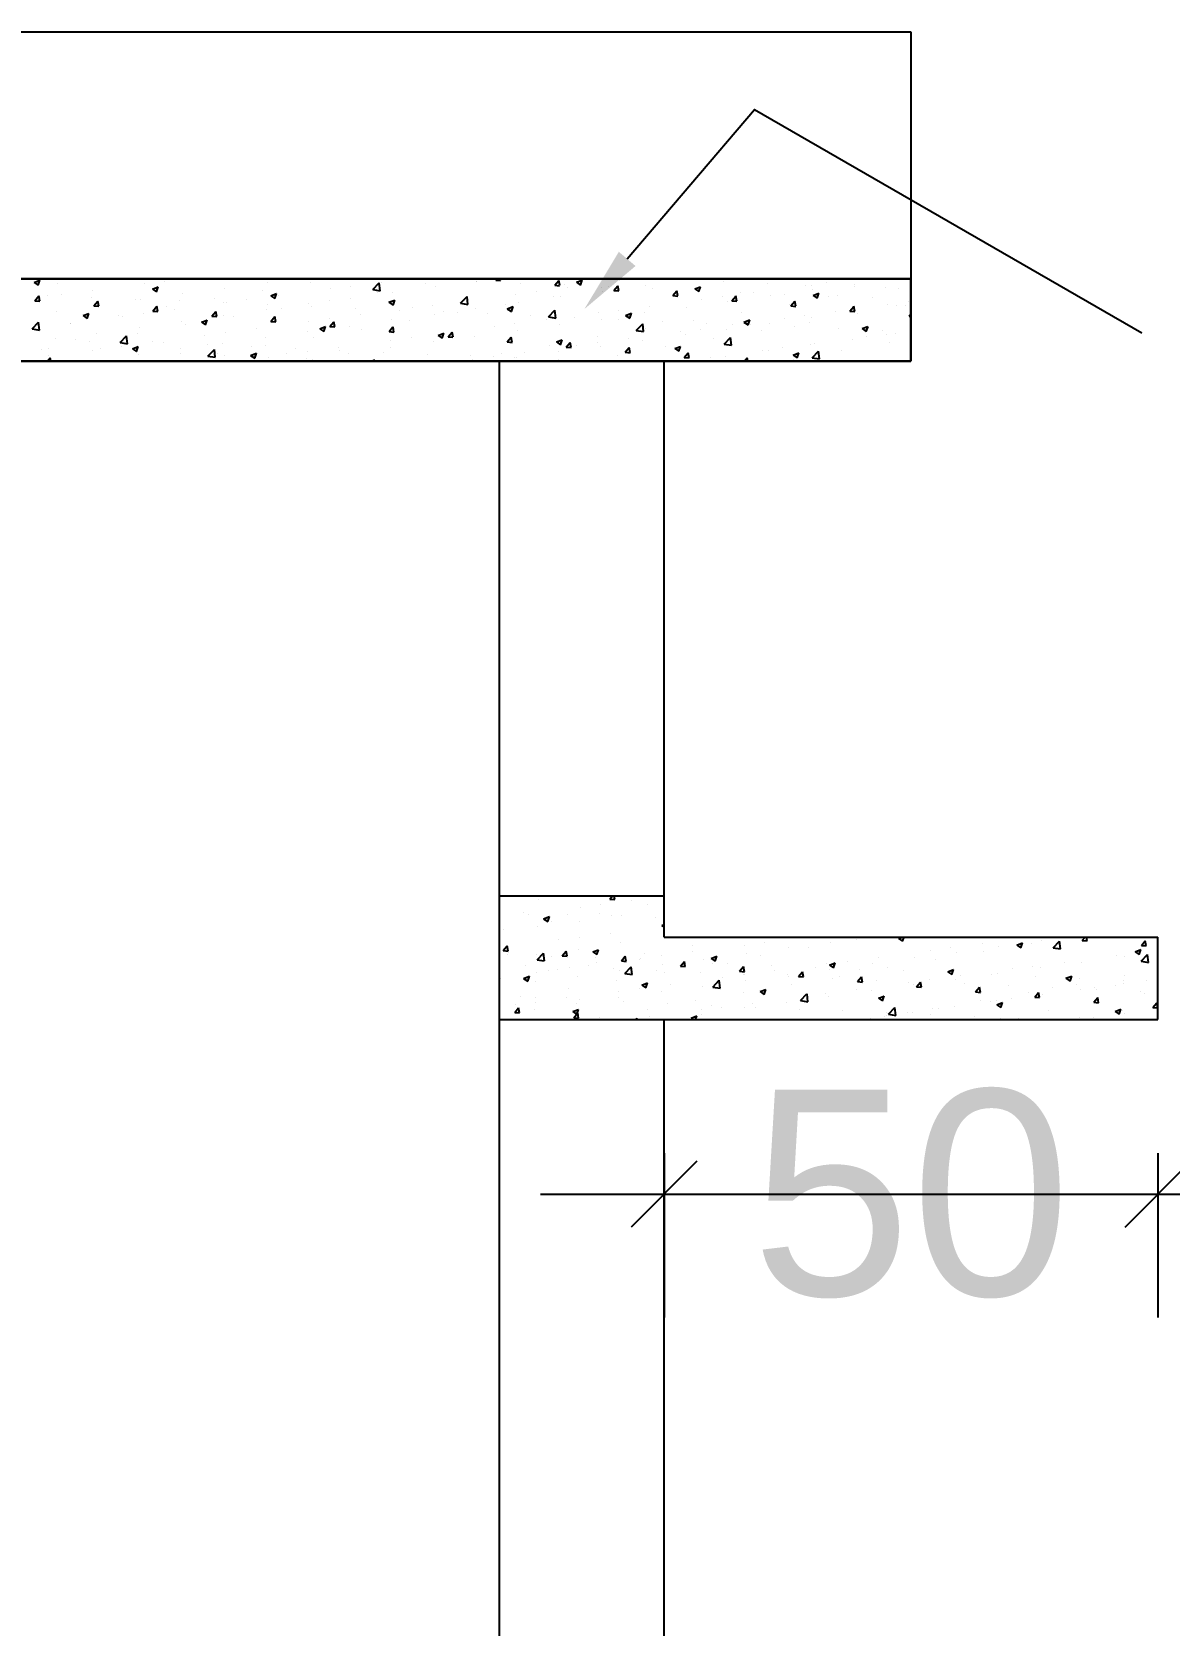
# Model space of a CAD drawing. Header units: metres. Extents: x -55 to 385, y 16 to 159.
# Drawn here: x -21.647 to -20.266, y 74.505 to 76.441 of the extents above; entities that cross this region are included whole.
import ezdxf

# ---------------------------------------------------------------- set-up
doc = ezdxf.new("R2010")
doc.units = ezdxf.units.M
doc.header["$MEASUREMENT"] = 0
doc.styles.get("Standard").update_dxf_attribs({"font": 'ARIAL.TTF'})

# ---------------------------------------------------------------- blocks, each defined once
blk = doc.blocks.new('_Oblique')
at = {"color": 0, "linetype": 'ByBlock', "lineweight": -2}
blk.add_line((-0.5, -0.5), (0.5, 0.5), dxfattribs=at)

msp = doc.modelspace()

# ---------------------------------------------------------------- linework, layer by layer
for p, q in [((-27.57955, 76.44066), (-20.57956, 76.44066)), ((-27.57955, 76.44066), (-20.57956, 76.44066)), ((-20.57956, 76.44066), (-20.57956, 76.04066)), ((-20.57956, 76.14066), (-27.57955, 76.14066)), ((-27.57955, 76.14066), (-20.57956, 76.14066)), ((-21.64481, 76.13611), (-21.6378, 76.13879)), ((-21.64481, 76.13611), (-21.63983, 76.13275)), ((-21.63981, 76.13278), (-21.63779, 76.13882)), ((-21.61665, 76.13467), (-21.61665, 76.13467)), ((-21.51102, 76.13446), (-21.51102, 76.13446)), ((-21.50109, 76.1281), (-21.49409, 76.13079)), ((-21.4961, 76.12477), (-21.49407, 76.13081)), ((-21.48599, 76.13776), (-21.48599, 76.13776)), ((-21.41356, 76.12873), (-21.41356, 76.12873)), ((-21.36162, 76.13623), (-21.36162, 76.13623)), ((-21.3095, 76.13648), (-21.3095, 76.13648)), ((-21.26017, 76.13151), (-21.26017, 76.13151)), ((-21.23339, 76.1274), (-21.2256, 76.13551)), ((-21.22448, 76.12604), (-21.22558, 76.13554)), ((-21.2223, 76.1365), (-21.2223, 76.1365)), ((-21.1689, 76.13455), (-21.1689, 76.13455)), ((-21.16036, 76.1399), (-21.16036, 76.1399)), ((-21.1577, 76.13092), (-21.1577, 76.13092)), ((-21.10719, 76.13732), (-21.10719, 76.13732)), ((-21.10698, 76.13765), (-21.10698, 76.13765)), ((-21.08404, 76.13902), (-21.08266, 76.14066)), ((-21.08404, 76.13902), (-21.07806, 76.13849)), ((-21.07804, 76.13852), (-21.07844, 76.14066)), ((-21.0536, 76.13539), (-21.0536, 76.13539)), ((-21.01231, 76.13274), (-21.00749, 76.13849)), ((-21.01231, 76.13274), (-21.00634, 76.13222)), ((-21.00632, 76.13225), (-21.00747, 76.13851)), ((-21.00022, 76.13314), (-21.00022, 76.13314)), ((-20.99648, 76.13025), (-20.99648, 76.13025)), ((-20.98593, 76.13632), (-20.97893, 76.13901)), ((-20.98593, 76.13632), (-20.98096, 76.13297)), ((-20.98094, 76.133), (-20.97891, 76.13904)), ((-20.95575, 76.12958), (-20.95575, 76.12958)), ((-20.94683, 76.13088), (-20.94683, 76.13088)), ((-20.94059, 76.12646), (-20.93577, 76.13221)), ((-20.93459, 76.12597), (-20.93575, 76.13224)), ((-20.93333, 76.13856), (-20.93333, 76.13856)), ((-20.90267, 76.13247), (-20.90267, 76.13247)), ((-20.89743, 76.13959), (-20.89743, 76.13959)), ((-20.89345, 76.12863), (-20.89345, 76.12863)), ((-20.86116, 76.1398), (-20.86116, 76.1398)), ((-20.85133, 76.13951), (-20.85133, 76.13951)), ((-20.84222, 76.12832), (-20.83522, 76.131)), ((-20.83723, 76.12499), (-20.8352, 76.13103)), ((-20.80777, 76.13755), (-20.80777, 76.13755)), ((-20.75439, 76.13529), (-20.75439, 76.13529)), ((-20.70751, 76.13231), (-20.70751, 76.13231)), ((-20.70101, 76.13304), (-20.70101, 76.13304)), ((-20.68247, 76.13561), (-20.68247, 76.13561)), ((-20.64824, 76.13356), (-20.64824, 76.13356)), ((-20.64763, 76.13078), (-20.64763, 76.13078)), ((-20.6446, 76.14059), (-20.6446, 76.14059)), ((-20.60997, 76.12998), (-20.60997, 76.12998)), ((-20.59424, 76.12853), (-20.59424, 76.12853)), ((-20.57956, 76.04066), (-20.57956, 76.14066)), ((-20.57956, 76.14066), (-20.57956, 76.04066)), ((-21.64397, 76.114), (-21.63915, 76.11974)), ((-21.64397, 76.114), (-21.63799, 76.11347)), ((-21.63798, 76.1135), (-21.63913, 76.11977)), ((-21.63708, 76.11787), (-21.63708, 76.11787)), ((-21.6284, 76.12055), (-21.6284, 76.12055)), ((-21.61205, 76.12116), (-21.61205, 76.12116)), ((-21.57502, 76.11829), (-21.57502, 76.11829)), ((-21.57418, 76.12615), (-21.57418, 76.12615)), ((-21.57225, 76.10772), (-21.56742, 76.11347)), ((-21.56625, 76.10723), (-21.56741, 76.1135)), ((-21.52164, 76.11604), (-21.52164, 76.11604)), ((-21.51541, 76.11528), (-21.51541, 76.11528)), ((-21.50109, 76.1281), (-21.49612, 76.12474)), ((-21.46826, 76.11378), (-21.46826, 76.11378)), ((-21.46407, 76.12233), (-21.46407, 76.12233)), ((-21.42614, 76.11646), (-21.42614, 76.11646)), ((-21.41487, 76.11153), (-21.41487, 76.11153)), ((-21.41127, 76.11162), (-21.41127, 76.11162)), ((-21.38623, 76.11491), (-21.38623, 76.11491)), ((-21.36782, 76.12647), (-21.36782, 76.12647)), ((-21.36149, 76.10927), (-21.36149, 76.10927)), ((-21.35738, 76.12009), (-21.35038, 76.12278)), ((-21.35738, 76.12009), (-21.35241, 76.11673)), ((-21.35239, 76.11676), (-21.35036, 76.12281)), ((-21.34836, 76.1199), (-21.34836, 76.1199)), ((-21.31149, 76.10998), (-21.31149, 76.10998)), ((-21.28554, 76.11453), (-21.28554, 76.11453)), ((-21.2852, 76.12821), (-21.2852, 76.12821)), ((-21.26098, 76.11638), (-21.26098, 76.11638)), ((-21.23339, 76.1274), (-21.2245, 76.12602)), ((-21.22722, 76.12454), (-21.22722, 76.12454)), ((-21.21367, 76.11208), (-21.20666, 76.11477)), ((-21.21367, 76.11208), (-21.20869, 76.10872)), ((-21.20904, 76.12388), (-21.20904, 76.12388)), ((-21.20867, 76.10875), (-21.20665, 76.1148)), ((-21.12667, 76.11084), (-21.11888, 76.11896)), ((-21.12667, 76.11084), (-21.11777, 76.10947)), ((-21.12254, 76.11365), (-21.12254, 76.11365)), ((-21.11775, 76.10949), (-21.11886, 76.11898)), ((-21.07239, 76.10956), (-21.07239, 76.10956)), ((-21.05939, 76.12196), (-21.05939, 76.12196)), ((-21.05647, 76.11153), (-21.05647, 76.11153)), ((-21.03435, 76.12526), (-21.03435, 76.12526)), ((-21.01407, 76.11957), (-21.01407, 76.11957)), ((-21.00512, 76.11857), (-21.00512, 76.11857)), ((-20.95461, 76.12497), (-20.95461, 76.12497)), ((-20.94059, 76.12646), (-20.93461, 76.12594)), ((-20.86886, 76.12019), (-20.86404, 76.12593)), ((-20.86886, 76.12019), (-20.86288, 76.11967)), ((-20.86287, 76.1197), (-20.86402, 76.12596)), ((-20.84222, 76.12832), (-20.83724, 76.12496)), ((-20.84007, 76.12637), (-20.84007, 76.12637)), ((-20.83357, 76.11572), (-20.83357, 76.11572)), ((-20.80854, 76.11901), (-20.80854, 76.11901)), ((-20.80204, 76.11262), (-20.80204, 76.11262)), ((-20.79713, 76.11391), (-20.79231, 76.11966)), ((-20.79713, 76.11391), (-20.79116, 76.11339)), ((-20.79114, 76.11342), (-20.7923, 76.11969)), ((-20.78669, 76.12412), (-20.78669, 76.12412)), ((-20.77066, 76.124), (-20.77066, 76.124)), ((-20.7501, 76.12012), (-20.7501, 76.12012)), ((-20.73331, 76.12186), (-20.73331, 76.12186)), ((-20.72661, 76.10996), (-20.72661, 76.10996)), ((-20.72541, 76.10764), (-20.72059, 76.11338)), ((-20.71941, 76.10715), (-20.72057, 76.11341)), ((-20.69875, 76.12716), (-20.69875, 76.12716)), ((-20.69851, 76.12031), (-20.6915, 76.12299)), ((-20.69851, 76.12031), (-20.69353, 76.11695)), ((-20.69351, 76.11698), (-20.69149, 76.12302)), ((-20.67992, 76.1196), (-20.67992, 76.1196)), ((-20.66829, 76.11997), (-20.66829, 76.11997)), ((-20.62654, 76.11735), (-20.62654, 76.11735)), ((-20.60775, 76.10947), (-20.60775, 76.10947)), ((-20.58272, 76.11276), (-20.58272, 76.11276)), ((-21.61786, 76.10139), (-21.61786, 76.10139)), ((-21.58511, 76.09584), (-21.57811, 76.09853)), ((-21.58511, 76.09584), (-21.58014, 76.09249)), ((-21.58012, 76.09252), (-21.57809, 76.09856)), ((-21.57225, 76.10772), (-21.56627, 76.1072)), ((-21.56735, 76.10779), (-21.56735, 76.10779)), ((-21.54277, 76.09644), (-21.54277, 76.09644)), ((-21.53733, 76.09502), (-21.53733, 76.09502)), ((-21.5123, 76.09832), (-21.5123, 76.09832)), ((-21.50052, 76.10145), (-21.4957, 76.10719)), ((-21.50052, 76.10145), (-21.49454, 76.10092)), ((-21.49452, 76.10095), (-21.49568, 76.10722)), ((-21.48445, 76.10645), (-21.48445, 76.10645)), ((-21.47442, 76.1033), (-21.47442, 76.1033)), ((-21.4414, 76.08784), (-21.4344, 76.09052)), ((-21.43641, 76.08451), (-21.43438, 76.09055)), ((-21.42879, 76.09517), (-21.42397, 76.10092)), ((-21.42879, 76.09517), (-21.42282, 76.09465)), ((-21.4228, 76.09468), (-21.42395, 76.10095)), ((-21.41478, 76.09544), (-21.41478, 76.09544)), ((-21.40217, 76.09451), (-21.40217, 76.09451)), ((-21.36284, 76.10294), (-21.36284, 76.10294)), ((-21.35707, 76.0889), (-21.35225, 76.09464)), ((-21.35107, 76.0884), (-21.35223, 76.09467)), ((-21.34386, 76.10452), (-21.34386, 76.10452)), ((-21.30811, 76.10702), (-21.30811, 76.10702)), ((-21.28648, 76.09207), (-21.28648, 76.09207)), ((-21.25473, 76.10476), (-21.25473, 76.10476)), ((-21.2486, 76.09705), (-21.2486, 76.09705)), ((-21.21026, 76.09059), (-21.21026, 76.09059)), ((-21.20134, 76.10251), (-21.20134, 76.10251)), ((-21.18545, 76.10537), (-21.18545, 76.10537)), ((-21.16042, 76.10866), (-21.16042, 76.10866)), ((-21.15892, 76.09763), (-21.15892, 76.09763)), ((-21.14796, 76.10025), (-21.14796, 76.10025)), ((-21.13071, 76.09955), (-21.13071, 76.09955)), ((-21.10841, 76.10403), (-21.10841, 76.10403)), ((-21.09458, 76.09799), (-21.09458, 76.09799)), ((-21.06995, 76.10407), (-21.06295, 76.10676)), ((-21.06995, 76.10407), (-21.06498, 76.10072)), ((-21.06496, 76.10075), (-21.06293, 76.10679)), ((-21.0412, 76.09574), (-21.0412, 76.09574)), ((-21.02279, 76.09081), (-21.02279, 76.09081)), ((-21.01994, 76.09429), (-21.01215, 76.10241)), ((-21.01994, 76.09429), (-21.01105, 76.09291)), ((-21.01103, 76.09293), (-21.01213, 76.10243)), ((-20.98781, 76.09348), (-20.98781, 76.09348)), ((-20.95963, 76.09912), (-20.95963, 76.09912)), ((-20.95583, 76.09168), (-20.95583, 76.09168)), ((-20.9346, 76.10242), (-20.9346, 76.10242)), ((-20.93443, 76.09123), (-20.93443, 76.09123)), ((-20.92624, 76.09606), (-20.91924, 76.09875)), ((-20.92624, 76.09606), (-20.92127, 76.09271)), ((-20.92125, 76.09274), (-20.91922, 76.09878)), ((-20.90389, 76.09918), (-20.90389, 76.09918)), ((-20.89672, 76.1074), (-20.89672, 76.1074)), ((-20.85255, 76.10622), (-20.85255, 76.10622)), ((-20.84324, 76.08994), (-20.84324, 76.08994)), ((-20.78493, 76.09995), (-20.78493, 76.09995)), ((-20.78253, 76.08805), (-20.77553, 76.09074)), ((-20.77754, 76.08473), (-20.77551, 76.09077)), ((-20.73381, 76.09287), (-20.73381, 76.09287)), ((-20.72541, 76.10764), (-20.71943, 76.10712)), ((-20.70878, 76.09617), (-20.70878, 76.09617)), ((-20.69997, 76.09387), (-20.69997, 76.09387)), ((-20.67091, 76.10115), (-20.67091, 76.10115)), ((-20.65368, 76.10136), (-20.64886, 76.10711)), ((-20.65368, 76.10136), (-20.64771, 76.10084)), ((-20.64946, 76.10027), (-20.64946, 76.10027)), ((-20.64769, 76.10087), (-20.64884, 76.10714)), ((-20.64433, 76.09801), (-20.64433, 76.09801)), ((-20.59752, 76.10777), (-20.59752, 76.10777)), ((-20.58601, 76.10802), (-20.58601, 76.10802)), ((-20.58196, 76.09509), (-20.57956, 76.09794)), ((-20.58196, 76.09509), (-20.57956, 76.09488)), ((-21.64703, 76.07964), (-21.63924, 76.08776)), ((-21.64703, 76.07964), (-21.63813, 76.07826)), ((-21.63812, 76.07828), (-21.63922, 76.08778)), ((-21.63836, 76.08172), (-21.63836, 76.08172)), ((-21.60109, 76.08643), (-21.60109, 76.08643)), ((-21.60048, 76.08671), (-21.60048, 76.08671)), ((-21.56857, 76.0745), (-21.56857, 76.0745)), ((-21.5403, 76.06309), (-21.53252, 76.07121)), ((-21.53139, 76.06173), (-21.5325, 76.07123)), ((-21.51881, 76.07448), (-21.51881, 76.07448)), ((-21.51663, 76.082), (-21.51663, 76.082)), ((-21.46529, 76.08904), (-21.46529, 76.08904)), ((-21.46049, 76.08449), (-21.46049, 76.08449)), ((-21.4414, 76.08784), (-21.43643, 76.08448)), ((-21.43757, 76.07218), (-21.43757, 76.07218)), ((-21.41254, 76.07547), (-21.41254, 76.07547)), ((-21.37467, 76.08046), (-21.37467, 76.08046)), ((-21.35707, 76.0889), (-21.35109, 76.08837)), ((-21.31271, 76.07669), (-21.31271, 76.07669)), ((-21.31151, 76.08877), (-21.31151, 76.08877)), ((-21.29769, 76.07983), (-21.29069, 76.08251)), ((-21.29769, 76.07983), (-21.29271, 76.07647)), ((-21.2927, 76.0765), (-21.29067, 76.08254)), ((-21.28534, 76.08262), (-21.28052, 76.08837)), ((-21.28534, 76.08262), (-21.27936, 76.0821)), ((-21.27935, 76.08213), (-21.2805, 76.0884)), ((-21.2622, 76.08309), (-21.2622, 76.08309)), ((-21.24735, 76.07953), (-21.24735, 76.07953)), ((-21.21362, 76.07635), (-21.20879, 76.08209)), ((-21.21362, 76.07635), (-21.20764, 76.07582)), ((-21.20762, 76.07585), (-21.20878, 76.08212)), ((-21.18903, 76.08954), (-21.18903, 76.08954)), ((-21.15398, 76.07182), (-21.14697, 76.07451)), ((-21.15398, 76.07182), (-21.149, 76.06846)), ((-21.14898, 76.06849), (-21.14696, 76.07454)), ((-21.14885, 76.07421), (-21.14885, 76.07421)), ((-21.14189, 76.07007), (-21.13707, 76.07582)), ((-21.13589, 76.06958), (-21.13705, 76.07585)), ((-21.10962, 76.07074), (-21.10962, 76.07074)), ((-21.08569, 76.08252), (-21.08569, 76.08252)), ((-21.06066, 76.08582), (-21.06066, 76.08582)), ((-21.05768, 76.07824), (-21.05768, 76.07824)), ((-21.00634, 76.08528), (-21.00634, 76.08528)), ((-20.91322, 76.07774), (-20.90543, 76.08586)), ((-20.91322, 76.07774), (-20.90432, 76.07636)), ((-20.9043, 76.07638), (-20.90541, 76.08588)), ((-20.90156, 76.07993), (-20.90156, 76.07993)), ((-20.88105, 76.08897), (-20.88105, 76.08897)), ((-20.85988, 76.07628), (-20.85988, 76.07628)), ((-20.85376, 76.07293), (-20.85376, 76.07293)), ((-20.83484, 76.07957), (-20.83484, 76.07957)), ((-20.82767, 76.08672), (-20.82767, 76.08672)), ((-20.80325, 76.07933), (-20.80325, 76.07933)), ((-20.79697, 76.08456), (-20.79697, 76.08456)), ((-20.78253, 76.08805), (-20.77755, 76.0847)), ((-20.77429, 76.08446), (-20.77429, 76.08446)), ((-20.76096, 76.07799), (-20.76096, 76.07799)), ((-20.75131, 76.08683), (-20.75131, 76.08683)), ((-20.7209, 76.08221), (-20.7209, 76.08221)), ((-20.70265, 76.088), (-20.70265, 76.088)), ((-20.66752, 76.07995), (-20.66752, 76.07995)), ((-20.63881, 76.08004), (-20.63181, 76.08273)), ((-20.63881, 76.08004), (-20.63384, 76.07669)), ((-20.63382, 76.07672), (-20.63179, 76.08276)), ((-20.61414, 76.0777), (-20.61414, 76.0777)), ((-20.60903, 76.07332), (-20.60903, 76.07332)), ((-20.59874, 76.07448), (-20.59874, 76.07448)), ((-21.63545, 76.05446), (-21.63545, 76.05446)), ((-21.62679, 76.05602), (-21.62679, 76.05602)), ((-21.61908, 76.0681), (-21.61908, 76.0681)), ((-21.59449, 76.06719), (-21.59449, 76.06719)), ((-21.57713, 76.06447), (-21.57713, 76.06447)), ((-21.57341, 76.05376), (-21.57341, 76.05376)), ((-21.56364, 76.05558), (-21.56364, 76.05558)), ((-21.54111, 76.06494), (-21.54111, 76.06494)), ((-21.5403, 76.06309), (-21.53141, 76.06171)), ((-21.5386, 76.05888), (-21.5386, 76.05888)), ((-21.52542, 76.05558), (-21.51842, 76.05827)), ((-21.52542, 76.05558), (-21.52045, 76.05223)), ((-21.52043, 76.05226), (-21.5184, 76.0583)), ((-21.52003, 76.05151), (-21.52003, 76.05151)), ((-21.50073, 76.06386), (-21.50073, 76.06386)), ((-21.48773, 76.06268), (-21.48773, 76.06268)), ((-21.4665, 76.05575), (-21.4665, 76.05575)), ((-21.43435, 76.06043), (-21.43435, 76.06043)), ((-21.43358, 76.04654), (-21.42579, 76.05465)), ((-21.42467, 76.04518), (-21.42577, 76.05468)), ((-21.41599, 76.06215), (-21.41599, 76.06215)), ((-21.38096, 76.05817), (-21.38096, 76.05817)), ((-21.36405, 76.06965), (-21.36405, 76.06965)), ((-21.36398, 76.05951), (-21.36398, 76.05951)), ((-21.32758, 76.05592), (-21.32758, 76.05592)), ((-21.31278, 76.05263), (-21.31278, 76.05263)), ((-21.30566, 76.06952), (-21.30566, 76.06952)), ((-21.27491, 76.05761), (-21.27491, 76.05761)), ((-21.2742, 76.05366), (-21.2742, 76.05366)), ((-21.22082, 76.05141), (-21.22082, 76.05141)), ((-21.21176, 76.06593), (-21.21176, 76.06593)), ((-21.21148, 76.0573), (-21.21148, 76.0573)), ((-21.18672, 76.06922), (-21.18672, 76.06922)), ((-21.16013, 76.06434), (-21.16013, 76.06434)), ((-21.14189, 76.07007), (-21.13591, 76.06955)), ((-21.07016, 76.0638), (-21.06534, 76.06954)), ((-21.07016, 76.0638), (-21.06419, 76.06327)), ((-21.06417, 76.0633), (-21.06532, 76.06957)), ((-21.04909, 76.05136), (-21.04909, 76.05136)), ((-21.0182, 76.05991), (-21.0182, 76.05991)), ((-21.01026, 76.06381), (-21.00326, 76.0665)), ((-21.01026, 76.06381), (-21.00529, 76.06045)), ((-21.00756, 76.05199), (-21.00756, 76.05199)), ((-21.00527, 76.06048), (-21.00324, 76.06653)), ((-20.99844, 76.05752), (-20.99362, 76.06327)), ((-20.99844, 76.05752), (-20.99246, 76.057)), ((-20.99244, 76.05703), (-20.9936, 76.0633)), ((-20.98594, 76.05968), (-20.98594, 76.05968)), ((-20.96091, 76.06297), (-20.96091, 76.06297)), ((-20.95988, 76.06992), (-20.95988, 76.06992)), ((-20.95704, 76.05839), (-20.95704, 76.05839)), ((-20.92671, 76.05125), (-20.92189, 76.05699)), ((-20.92671, 76.05125), (-20.92073, 76.05072)), ((-20.92303, 76.06796), (-20.92303, 76.06796)), ((-20.92072, 76.05075), (-20.92187, 76.05702)), ((-20.90511, 76.06589), (-20.90511, 76.06589)), ((-20.8776, 76.05797), (-20.8776, 76.05797)), ((-20.86655, 76.0558), (-20.85955, 76.05849)), ((-20.86655, 76.0558), (-20.86158, 76.05245)), ((-20.86156, 76.05247), (-20.85953, 76.05852)), ((-20.81928, 76.06798), (-20.81928, 76.06798)), ((-20.80649, 76.06119), (-20.7987, 76.06931)), ((-20.80649, 76.06119), (-20.7976, 76.05981)), ((-20.79758, 76.05983), (-20.79869, 76.06933)), ((-20.76012, 76.05343), (-20.76012, 76.05343)), ((-20.75253, 76.05354), (-20.75253, 76.05354)), ((-20.73509, 76.05673), (-20.73509, 76.05673)), ((-20.70119, 76.06058), (-20.70119, 76.06058)), ((-20.69977, 76.04464), (-20.69198, 76.05275)), ((-20.69721, 76.06171), (-20.69721, 76.06171)), ((-20.69086, 76.04328), (-20.69196, 76.05278)), ((-20.66445, 76.05301), (-20.66445, 76.05301)), ((-20.65067, 76.06698), (-20.65067, 76.06698)), ((-20.63406, 76.07003), (-20.63406, 76.07003)), ((-20.60614, 76.06302), (-20.60614, 76.06302)), ((-27.57955, 76.04066), (-20.57956, 76.04066)), ((-20.57956, 76.04066), (-27.57955, 76.04066)), ((-20.57956, 76.04066), (-27.57955, 76.04066)), ((-21.62852, 76.04066), (-21.62528, 76.04452)), ((-21.62679, 76.04726), (-21.62679, 76.04726)), ((-21.62454, 76.04066), (-21.62526, 76.04455)), ((-21.56978, 76.04121), (-21.56978, 76.04121)), ((-21.51785, 76.04871), (-21.51785, 76.04871)), ((-21.46664, 76.04925), (-21.46664, 76.04925)), ((-21.43358, 76.04654), (-21.42469, 76.04516)), ((-21.4223, 76.0495), (-21.4223, 76.0495)), ((-21.41326, 76.047), (-21.41326, 76.047)), ((-21.40097, 76.04102), (-21.40097, 76.04102)), ((-21.38171, 76.04757), (-21.37471, 76.05026)), ((-21.38171, 76.04757), (-21.37674, 76.04422)), ((-21.37672, 76.04425), (-21.37469, 76.05029)), ((-21.35988, 76.04474), (-21.35988, 76.04474)), ((-21.33782, 76.04933), (-21.33782, 76.04933)), ((-21.31393, 76.0434), (-21.31393, 76.0434)), ((-21.3065, 76.04248), (-21.3065, 76.04248)), ((-21.26341, 76.0498), (-21.26341, 76.0498)), ((-21.23514, 76.04066), (-21.231, 76.04225)), ((-21.23152, 76.04066), (-21.23098, 76.04228)), ((-21.16744, 76.04915), (-21.16744, 76.04915)), ((-21.11405, 76.0469), (-21.11405, 76.0469)), ((-21.112, 76.04308), (-21.112, 76.04308)), ((-21.08697, 76.04638), (-21.08697, 76.04638)), ((-21.07956, 73.14066), (-21.07956, 76.04066)), ((-21.07652, 76.0499), (-21.07652, 76.0499)), ((-21.06067, 76.04464), (-21.06067, 76.04464)), ((-21.0589, 76.04495), (-21.0589, 76.04495)), ((-21.00729, 76.04238), (-21.00729, 76.04238)), ((-20.93592, 76.04796), (-20.93592, 76.04796)), ((-20.87956, 75.34066), (-20.87956, 76.04066)), ((-20.85499, 76.04497), (-20.85016, 76.05072)), ((-20.85499, 76.04497), (-20.84901, 76.04445)), ((-20.84899, 76.04448), (-20.85015, 76.05075)), ((-20.82328, 76.04512), (-20.82328, 76.04512)), ((-20.80447, 76.04604), (-20.80447, 76.04604)), ((-20.78161, 76.04066), (-20.77844, 76.04444)), ((-20.77772, 76.04066), (-20.77842, 76.04447)), ((-20.72284, 76.04779), (-20.71584, 76.05048)), ((-20.72284, 76.04779), (-20.71786, 76.04444)), ((-20.72277, 76.043), (-20.72277, 76.043)), ((-20.71784, 76.04447), (-20.71582, 76.05051)), ((-20.69977, 76.04464), (-20.69088, 76.04326)), ((-20.59995, 76.04119), (-20.59995, 76.04119)), ((-21.07956, 75.39066), (-20.87956, 75.39066)), ((-21.03187, 75.3862), (-21.03187, 75.3862)), ((-20.98152, 75.37668), (-20.98152, 75.37668)), ((-20.95649, 75.37998), (-20.95649, 75.37998)), ((-20.94529, 75.38682), (-20.94207, 75.39066)), ((-20.94529, 75.38682), (-20.93931, 75.3863)), ((-20.93929, 75.38633), (-20.94009, 75.39066)), ((-20.91862, 75.38496), (-20.91862, 75.38496)), ((-20.8992, 75.37982), (-20.8992, 75.37982)), ((-21.04987, 75.37095), (-21.04987, 75.37095)), ((-21.04468, 75.36837), (-21.04468, 75.36837)), ((-21.02584, 75.3629), (-21.01884, 75.36559)), ((-21.02584, 75.3629), (-21.02087, 75.35955)), ((-21.02085, 75.35958), (-21.01882, 75.36562)), ((-21.01584, 75.3598), (-21.01584, 75.3598)), ((-20.99648, 75.36869), (-20.99648, 75.36869)), ((-20.98258, 75.35931), (-20.98258, 75.35931)), ((-20.95752, 75.36981), (-20.95752, 75.36981)), ((-20.9431, 75.36644), (-20.9431, 75.36644)), ((-20.93064, 75.36681), (-20.93064, 75.36681)), ((-20.88972, 75.36418), (-20.88972, 75.36418)), ((-20.88213, 75.35489), (-20.87956, 75.35588)), ((-20.88213, 75.35489), (-20.87956, 75.35316)), ((-21.07416, 75.34979), (-21.07416, 75.34979)), ((-21.03309, 75.35291), (-21.03309, 75.35291)), ((-21.00783, 75.33724), (-21.00783, 75.33724)), ((-20.9828, 75.34054), (-20.9828, 75.34054)), ((-20.94492, 75.34552), (-20.94492, 75.34552)), ((-20.88177, 75.35384), (-20.88177, 75.35384)), ((-20.88051, 75.34056), (-20.88051, 75.34056)), ((-20.87956, 75.34066), (-20.27956, 75.34066)), ((-20.78669, 75.34017), (-20.78669, 75.34017)), ((-20.7191, 75.33927), (-20.7191, 75.33927)), ((-20.67743, 75.33462), (-20.67743, 75.33462)), ((-20.6461, 75.33824), (-20.6461, 75.33824)), ((-20.5947, 75.33888), (-20.59005, 75.34066)), ((-20.5947, 75.33888), (-20.58973, 75.33552)), ((-20.58971, 75.33555), (-20.588, 75.34066)), ((-20.42157, 75.33681), (-20.42157, 75.33681)), ((-20.40677, 75.32775), (-20.39898, 75.33587)), ((-20.39786, 75.32639), (-20.39897, 75.33589)), ((-20.37148, 75.33662), (-20.36809, 75.34066)), ((-20.37148, 75.33662), (-20.3655, 75.3361)), ((-20.36548, 75.33613), (-20.36632, 75.34066)), ((-20.30252, 75.33937), (-20.30252, 75.33937)), ((-20.29975, 75.33035), (-20.29493, 75.33609)), ((-20.29376, 75.32985), (-20.29491, 75.33612)), ((-20.27956, 75.24066), (-20.27956, 75.34066)), ((-21.07486, 75.32415), (-21.07004, 75.3299)), ((-21.07486, 75.32415), (-21.06889, 75.32363)), ((-21.07098, 75.32893), (-21.07098, 75.32893)), ((-21.06887, 75.32366), (-21.07003, 75.32993)), ((-21.06934, 75.31985), (-21.06934, 75.31985)), ((-21.03431, 75.31962), (-21.03431, 75.31962)), ((-21.03386, 75.3131), (-21.02607, 75.32122)), ((-21.02495, 75.31174), (-21.02605, 75.32124)), ((-21.01596, 75.31759), (-21.01596, 75.31759)), ((-21.00314, 75.31788), (-20.99832, 75.32362)), ((-21.00314, 75.31788), (-20.99716, 75.31736)), ((-20.99714, 75.31739), (-20.9983, 75.32365)), ((-20.9838, 75.32603), (-20.9838, 75.32603)), ((-20.96615, 75.32264), (-20.95915, 75.32533)), ((-20.96615, 75.32264), (-20.96118, 75.31929)), ((-20.96258, 75.31534), (-20.96258, 75.31534)), ((-20.96116, 75.31932), (-20.95913, 75.32536)), ((-20.93186, 75.33352), (-20.93186, 75.33352)), ((-20.93141, 75.3116), (-20.92659, 75.31735)), ((-20.92542, 75.31111), (-20.92657, 75.31738)), ((-20.90333, 75.32015), (-20.90333, 75.32015)), ((-20.88304, 75.31769), (-20.88304, 75.31769)), ((-20.84517, 75.32268), (-20.84517, 75.32268)), ((-20.84501, 75.33016), (-20.84501, 75.33016)), ((-20.82244, 75.31463), (-20.81544, 75.31732)), ((-20.81745, 75.31131), (-20.81542, 75.31735)), ((-20.78201, 75.33099), (-20.78201, 75.33099)), ((-20.77928, 75.32117), (-20.77928, 75.32117)), ((-20.76273, 75.31822), (-20.76273, 75.31822)), ((-20.75698, 75.33429), (-20.75698, 75.33429)), ((-20.72794, 75.32821), (-20.72794, 75.32821)), ((-20.70441, 75.32823), (-20.70441, 75.32823)), ((-20.61935, 75.31643), (-20.61935, 75.31643)), ((-20.57536, 75.31587), (-20.57536, 75.31587)), ((-20.55619, 75.32474), (-20.55619, 75.32474)), ((-20.53116, 75.32804), (-20.53116, 75.32804)), ((-20.52485, 75.32227), (-20.52485, 75.32227)), ((-20.49329, 75.33303), (-20.49329, 75.33303)), ((-20.49127, 75.32326), (-20.49127, 75.32326)), ((-20.47291, 75.32977), (-20.47291, 75.32977)), ((-20.45099, 75.33087), (-20.44399, 75.33356)), ((-20.45099, 75.33087), (-20.44602, 75.32751)), ((-20.446, 75.32754), (-20.44397, 75.33359)), ((-20.43295, 75.33327), (-20.43295, 75.33327)), ((-20.40677, 75.32775), (-20.39788, 75.32637)), ((-20.33038, 75.3185), (-20.33038, 75.3185)), ((-20.32033, 75.31742), (-20.32033, 75.31742)), ((-20.30728, 75.32286), (-20.30028, 75.32555)), ((-20.30728, 75.32286), (-20.3023, 75.3195)), ((-20.30534, 75.32179), (-20.30534, 75.32179)), ((-20.30229, 75.31953), (-20.30026, 75.32558)), ((-20.30005, 75.3112), (-20.29226, 75.31932)), ((-20.29975, 75.33035), (-20.29378, 75.32982)), ((-20.29114, 75.30984), (-20.29224, 75.31934)), ((-21.04826, 75.30642), (-21.04826, 75.30642)), ((-21.03414, 75.2978), (-21.03414, 75.2978)), ((-21.03386, 75.3131), (-21.02497, 75.31172)), ((-21.01997, 75.30013), (-21.01997, 75.30013)), ((-21.0091, 75.3011), (-21.0091, 75.3011)), ((-20.99487, 75.30416), (-20.99487, 75.30416)), ((-20.97123, 75.30608), (-20.97123, 75.30608)), ((-20.96165, 75.31014), (-20.96165, 75.31014)), ((-20.94149, 75.30191), (-20.94149, 75.30191)), ((-20.93307, 75.30023), (-20.93307, 75.30023)), ((-20.93141, 75.3116), (-20.92544, 75.31108)), ((-20.92714, 75.29655), (-20.91935, 75.30466)), ((-20.92714, 75.29655), (-20.91824, 75.29517)), ((-20.91822, 75.29519), (-20.91933, 75.30469)), ((-20.90919, 75.31308), (-20.90919, 75.31308)), ((-20.90807, 75.3144), (-20.90807, 75.3144)), ((-20.88811, 75.29965), (-20.88811, 75.29965)), ((-20.88173, 75.30727), (-20.88173, 75.30727)), ((-20.87937, 75.2982), (-20.87937, 75.2982)), ((-20.85969, 75.30533), (-20.85487, 75.31107)), ((-20.85969, 75.30533), (-20.85371, 75.30481)), ((-20.85581, 75.31083), (-20.85581, 75.31083)), ((-20.85369, 75.30484), (-20.85485, 75.3111)), ((-20.83473, 75.29739), (-20.83473, 75.29739)), ((-20.83122, 75.31368), (-20.83122, 75.31368)), ((-20.82244, 75.31463), (-20.81747, 75.31128)), ((-20.82105, 75.30821), (-20.82105, 75.30821)), ((-20.80243, 75.30857), (-20.80243, 75.30857)), ((-20.78796, 75.29905), (-20.78314, 75.3048)), ((-20.78796, 75.29905), (-20.78198, 75.29853)), ((-20.78197, 75.29856), (-20.78312, 75.30483)), ((-20.74905, 75.30632), (-20.74905, 75.30632)), ((-20.74541, 75.29983), (-20.74541, 75.29983)), ((-20.71623, 75.29278), (-20.71141, 75.29852)), ((-20.71024, 75.29228), (-20.7114, 75.29855)), ((-20.69566, 75.30406), (-20.69566, 75.30406)), ((-20.68226, 75.30815), (-20.68226, 75.30815)), ((-20.67873, 75.30662), (-20.67172, 75.30931)), ((-20.67873, 75.30662), (-20.67375, 75.30327)), ((-20.67864, 75.30133), (-20.67864, 75.30133)), ((-20.67373, 75.3033), (-20.67171, 75.30934)), ((-20.65722, 75.31144), (-20.65722, 75.31144)), ((-20.64228, 75.30181), (-20.64228, 75.30181)), ((-20.6267, 75.30883), (-20.6267, 75.30883)), ((-20.6079, 75.30324), (-20.6079, 75.30324)), ((-20.5889, 75.29955), (-20.5889, 75.29955)), ((-20.54959, 75.31325), (-20.54959, 75.31325)), ((-20.53552, 75.29729), (-20.53552, 75.29729)), ((-20.53501, 75.29862), (-20.52801, 75.3013)), ((-20.53501, 75.29862), (-20.53004, 75.29526)), ((-20.53002, 75.29529), (-20.52799, 75.30133)), ((-20.47413, 75.29648), (-20.47413, 75.29648)), ((-20.45644, 75.3019), (-20.45644, 75.3019)), ((-20.43141, 75.3052), (-20.43141, 75.3052)), ((-20.42278, 75.30352), (-20.42278, 75.30352)), ((-20.39353, 75.31018), (-20.39353, 75.31018)), ((-20.37227, 75.30992), (-20.37227, 75.30992)), ((-20.30005, 75.3112), (-20.29116, 75.30982)), ((-21.07829, 75.29012), (-21.07829, 75.29012)), ((-21.05017, 75.29039), (-21.04317, 75.29308)), ((-21.05017, 75.29039), (-21.0452, 75.28703)), ((-21.04518, 75.28706), (-21.04315, 75.29311)), ((-21.03552, 75.28633), (-21.03552, 75.28633)), ((-20.99601, 75.27817), (-20.99601, 75.27817)), ((-20.98501, 75.29274), (-20.98501, 75.29274)), ((-20.93769, 75.28819), (-20.93769, 75.28819)), ((-20.90935, 75.27825), (-20.90935, 75.27825)), ((-20.90646, 75.28238), (-20.89946, 75.28507)), ((-20.90646, 75.28238), (-20.90149, 75.27902)), ((-20.90147, 75.27905), (-20.89944, 75.2851)), ((-20.87147, 75.28324), (-20.87147, 75.28324)), ((-20.83244, 75.28039), (-20.83244, 75.28039)), ((-20.82041, 75.27999), (-20.81262, 75.28811)), ((-20.82041, 75.27999), (-20.81152, 75.27861)), ((-20.8115, 75.27864), (-20.8126, 75.28813)), ((-20.80832, 75.29155), (-20.80832, 75.29155)), ((-20.78328, 75.29485), (-20.78328, 75.29485)), ((-20.78134, 75.29514), (-20.78134, 75.29514)), ((-20.7805, 75.28788), (-20.7805, 75.28788)), ((-20.76275, 75.27437), (-20.75575, 75.27706)), ((-20.75776, 75.27104), (-20.75573, 75.27709)), ((-20.72915, 75.29493), (-20.72915, 75.29493)), ((-20.72796, 75.29288), (-20.72796, 75.29288)), ((-20.72454, 75.28322), (-20.72454, 75.28322)), ((-20.71623, 75.29278), (-20.71026, 75.29226)), ((-20.67458, 75.29063), (-20.67458, 75.29063)), ((-20.66622, 75.29323), (-20.66622, 75.29323)), ((-20.64566, 75.27699), (-20.64566, 75.27699)), ((-20.64451, 75.2865), (-20.63969, 75.29225)), ((-20.64451, 75.2865), (-20.63853, 75.28598)), ((-20.63851, 75.28601), (-20.63967, 75.29228)), ((-20.6212, 75.28837), (-20.6212, 75.28837)), ((-20.5825, 75.2853), (-20.5825, 75.2853)), ((-20.57658, 75.28258), (-20.57658, 75.28258)), ((-20.57278, 75.28023), (-20.56796, 75.28597)), ((-20.57278, 75.28023), (-20.56681, 75.2797)), ((-20.56679, 75.27973), (-20.56794, 75.286)), ((-20.56781, 75.28612), (-20.56781, 75.28612)), ((-20.55747, 75.2886), (-20.55747, 75.2886)), ((-20.52607, 75.28898), (-20.52607, 75.28898)), ((-20.51959, 75.29359), (-20.51959, 75.29359)), ((-20.51443, 75.28386), (-20.51443, 75.28386)), ((-20.50106, 75.27395), (-20.49624, 75.2797)), ((-20.49506, 75.27346), (-20.49622, 75.27973)), ((-20.48214, 75.29504), (-20.48214, 75.29504)), ((-20.46105, 75.28161), (-20.46105, 75.28161)), ((-20.42875, 75.29278), (-20.42875, 75.29278)), ((-20.40767, 75.27935), (-20.40767, 75.27935)), ((-20.3913, 75.29061), (-20.3843, 75.29329)), ((-20.3913, 75.29061), (-20.38633, 75.28725)), ((-20.38631, 75.28728), (-20.38428, 75.29332)), ((-20.37876, 75.28362), (-20.37876, 75.28362)), ((-20.37537, 75.29053), (-20.37537, 75.29053)), ((-20.37349, 75.27663), (-20.37349, 75.27663)), ((-20.35668, 75.27905), (-20.35668, 75.27905)), ((-20.35429, 75.2771), (-20.35429, 75.2771)), ((-20.33165, 75.28235), (-20.33165, 75.28235)), ((-20.32199, 75.28827), (-20.32199, 75.28827)), ((-20.32155, 75.28413), (-20.32155, 75.28413)), ((-20.32044, 75.29363), (-20.32044, 75.29363)), ((-20.29378, 75.28734), (-20.29378, 75.28734)), ((-21.06044, 75.25836), (-21.06044, 75.25836)), ((-21.05433, 75.26816), (-21.05433, 75.26816)), ((-21.03585, 75.26676), (-21.03585, 75.26676)), ((-21.03541, 75.26165), (-21.03541, 75.26165)), ((-20.99754, 75.26664), (-20.99754, 75.26664)), ((-20.98623, 75.25945), (-20.98623, 75.25945)), ((-20.98247, 75.26451), (-20.98247, 75.26451)), ((-20.93438, 75.27496), (-20.93438, 75.27496)), ((-20.93429, 75.26694), (-20.93429, 75.26694)), ((-20.92909, 75.26225), (-20.92909, 75.26225)), ((-20.88295, 75.27399), (-20.88295, 75.27399)), ((-20.87571, 75.26), (-20.87571, 75.26)), ((-20.84118, 75.2632), (-20.84118, 75.2632)), ((-20.82232, 75.25774), (-20.82232, 75.25774)), ((-20.78286, 75.27321), (-20.78286, 75.27321)), ((-20.77172, 75.26039), (-20.77172, 75.26039)), ((-20.76275, 75.27437), (-20.75777, 75.27102)), ((-20.73037, 75.26164), (-20.73037, 75.26164)), ((-20.71369, 75.26344), (-20.7059, 75.27156)), ((-20.71369, 75.26344), (-20.70479, 75.26206)), ((-20.70856, 75.26871), (-20.70856, 75.26871)), ((-20.70478, 75.26208), (-20.70588, 75.27158)), ((-20.68353, 75.272), (-20.68353, 75.272)), ((-20.67986, 75.26804), (-20.67986, 75.26804)), ((-20.62792, 75.27554), (-20.62792, 75.27554)), ((-20.61904, 75.26636), (-20.61203, 75.26905)), ((-20.61904, 75.26636), (-20.61406, 75.26301)), ((-20.61404, 75.26304), (-20.61202, 75.26908)), ((-20.50106, 75.27395), (-20.49508, 75.27343)), ((-20.4954, 75.2636), (-20.4954, 75.2636)), ((-20.48275, 75.26246), (-20.48275, 75.26246)), ((-20.47534, 75.26319), (-20.47534, 75.26319)), ((-20.47532, 75.25835), (-20.46832, 75.26104)), ((-20.47532, 75.25835), (-20.47035, 75.255)), ((-20.47033, 75.25503), (-20.4683, 75.26107)), ((-20.45771, 75.26575), (-20.45771, 75.26575)), ((-20.43708, 75.27361), (-20.43708, 75.27361)), ((-20.42933, 75.26768), (-20.42451, 75.27342)), ((-20.42933, 75.26768), (-20.42335, 75.26715)), ((-20.42334, 75.26718), (-20.42449, 75.27345)), ((-20.424, 75.27023), (-20.424, 75.27023)), ((-20.41984, 75.27074), (-20.41984, 75.27074)), ((-20.3576, 75.2614), (-20.35278, 75.26715)), ((-20.3576, 75.2614), (-20.35163, 75.26088)), ((-20.3548, 75.26166), (-20.3548, 75.26166)), ((-20.35161, 75.26091), (-20.35277, 75.26718)), ((-20.3009, 75.27484), (-20.3009, 75.27484)), ((-20.29648, 75.27167), (-20.29648, 75.27167)), ((-20.28588, 75.25513), (-20.28106, 75.26087)), ((-20.27988, 75.25463), (-20.28104, 75.2609)), ((-21.07956, 75.24066), (-20.27956, 75.24066)), ((-21.06099, 75.24894), (-21.05617, 75.25468)), ((-21.06099, 75.24894), (-21.05501, 75.24841)), ((-21.05499, 75.24844), (-21.05615, 75.25471)), ((-21.03674, 75.25304), (-21.03674, 75.25304)), ((-20.99048, 75.25013), (-20.98348, 75.25281)), ((-20.99048, 75.25013), (-20.98551, 75.24677)), ((-20.98926, 75.24266), (-20.98444, 75.24841)), ((-20.98926, 75.24266), (-20.98329, 75.24214)), ((-20.98549, 75.2468), (-20.98346, 75.25284)), ((-20.98327, 75.24217), (-20.98442, 75.24843)), ((-20.95782, 75.24318), (-20.95782, 75.24318)), ((-20.91395, 75.24066), (-20.91272, 75.24213)), ((-20.91242, 75.24066), (-20.9127, 75.24216)), ((-20.8995, 75.25319), (-20.8995, 75.25319)), ((-20.89778, 75.2438), (-20.89778, 75.2438)), ((-20.88416, 75.2407), (-20.88416, 75.2407)), ((-20.87956, 73.14066), (-20.87956, 75.24066)), ((-20.84677, 75.24212), (-20.83977, 75.24481)), ((-20.84677, 75.24212), (-20.84461, 75.24066)), ((-20.84115, 75.24066), (-20.83975, 75.24483)), ((-20.83463, 75.25211), (-20.83463, 75.25211)), ((-20.83365, 75.2471), (-20.83365, 75.2471)), ((-20.80959, 75.25541), (-20.80959, 75.25541)), ((-20.78171, 75.2546), (-20.78171, 75.2546)), ((-20.76894, 75.25549), (-20.76894, 75.25549)), ((-20.71556, 75.25323), (-20.71556, 75.25323)), ((-20.66218, 75.25097), (-20.66218, 75.25097)), ((-20.62914, 75.24225), (-20.62914, 75.24225)), ((-20.61203, 75.24358), (-20.61203, 75.24358)), ((-20.60881, 75.24586), (-20.60881, 75.24586)), ((-20.60879, 75.24872), (-20.60879, 75.24872)), ((-20.60696, 75.24689), (-20.59918, 75.25501)), ((-20.60696, 75.24689), (-20.59807, 75.24551)), ((-20.59805, 75.24553), (-20.59916, 75.25503)), ((-20.58377, 75.24916), (-20.58377, 75.24916)), ((-20.57779, 75.24929), (-20.57779, 75.24929)), ((-20.55541, 75.24646), (-20.55541, 75.24646)), ((-20.55371, 75.25359), (-20.55371, 75.25359)), ((-20.5459, 75.25414), (-20.5459, 75.25414)), ((-20.52728, 75.25569), (-20.52728, 75.25569)), ((-20.50203, 75.24421), (-20.50203, 75.24421)), ((-20.47143, 75.24164), (-20.47143, 75.24164)), ((-20.44865, 75.24195), (-20.44865, 75.24195)), ((-20.41312, 75.25165), (-20.41312, 75.25165)), ((-20.3747, 75.24334), (-20.3747, 75.24334)), ((-20.35796, 75.24291), (-20.35796, 75.24291)), ((-20.33161, 75.25034), (-20.32461, 75.25303)), ((-20.33161, 75.25034), (-20.32664, 75.24699)), ((-20.32662, 75.24702), (-20.32459, 75.25306)), ((-20.32277, 75.25084), (-20.32277, 75.25084)), ((-20.32008, 75.2479), (-20.32008, 75.2479)), ((-20.28588, 75.25513), (-20.2799, 75.2546)), ((-20.87956, 75.07826), (-20.87956, 74.87826)), ((-20.27956, 75.07826), (-20.27956, 74.87826)), ((-21.02956, 75.02826), (-20.12956, 75.02826))]:
    msp.add_line(p, q)
msp.add_lwpolyline([(-20.92434, 76.16478), (-20.76965, 76.34636), (-20.29927, 76.07498)])
msp.add_solid([(-20.91419, 76.15613), (-20.97622, 76.10388), (-20.93449, 76.17342)])

# ---------------------------------------------------------------- block references
at = {"xscale": 0.08, "yscale": 0.08, "zscale": 0.08, "rotation": 180}
msp.add_blockref('_Oblique', (-20.87956, 75.02826), dxfattribs=at)
at = {"xscale": 0.08, "yscale": 0.08, "zscale": 0.08}
msp.add_blockref('_Oblique', (-20.27956, 75.02826), dxfattribs=at)

# ---------------------------------------------------------------- texts
at = {"insert": (-20.57956, 75.02826), "char_height": 0.25, "attachment_point": 5}
msp.add_mtext('\\A1;50', dxfattribs=at)

doc.saveas('drawing.dxf')
